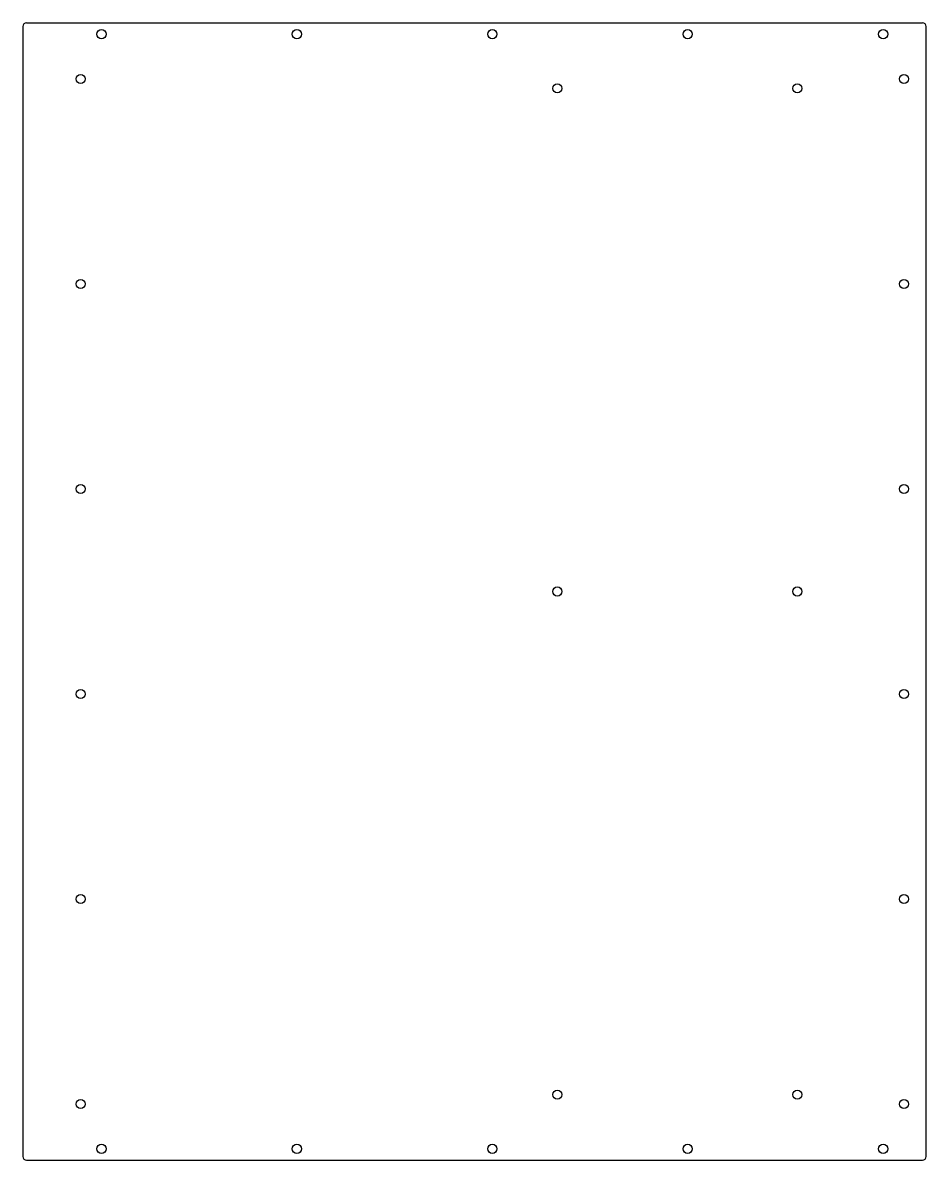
# Model space of a CAD drawing. Header units: millimetres. Extents: x -482 to 0, y -304 to 304.
import ezdxf

# ---------------------------------------------------------------- set-up
doc = ezdxf.new("R2010")
doc.units = ezdxf.units.MM

msp = doc.modelspace()

# ---------------------------------------------------------------- linework, layer by layer
at = {"color": 7, "linetype": 'Continuous', "lineweight": 25}
for p, q in [((-482, 301.5), (-482, -301.5)), ((-480, 303.5), (-2, 303.5)), ((0, -301.5), (0, 301.5)), ((-480, -303.5), (-2, -303.5))]:
    msp.add_line(p, q, dxfattribs=at)
for centre in [(-440, 297.4), (-335.75, 297.4), (-231.5, 297.4), (-127.25, 297.4), (-23, 297.4), (-451.1, 273.5), (-11.9, 273.5), (-196.8, 268.5), (-68.8, 268.5), (-451.1, 164.1), (-11.9, 164.1), (-451.1, 54.7), (-11.9, 54.7), (-196.8, 0), (-68.8, 0), (-451.1, -54.7), (-11.9, -54.7), (-451.1, -164.1), (-11.9, -164.1), (-196.8, -268.5), (-68.8, -268.5), (-451.1, -273.5), (-11.9, -273.5), (-440, -297.4), (-335.75, -297.4), (-231.5, -297.4), (-127.25, -297.4), (-23, -297.4)]:
    msp.add_circle(centre, 2.45, dxfattribs=at)
for centre, start, end in [((-480, 301.5), 90, 180), ((-2, 301.5), 0, 90), ((-480, -301.5), 180, 270), ((-2, -301.5), 270, 0)]:
    msp.add_arc(centre, 2, start, end, dxfattribs=at)

doc.saveas('drawing.dxf')
